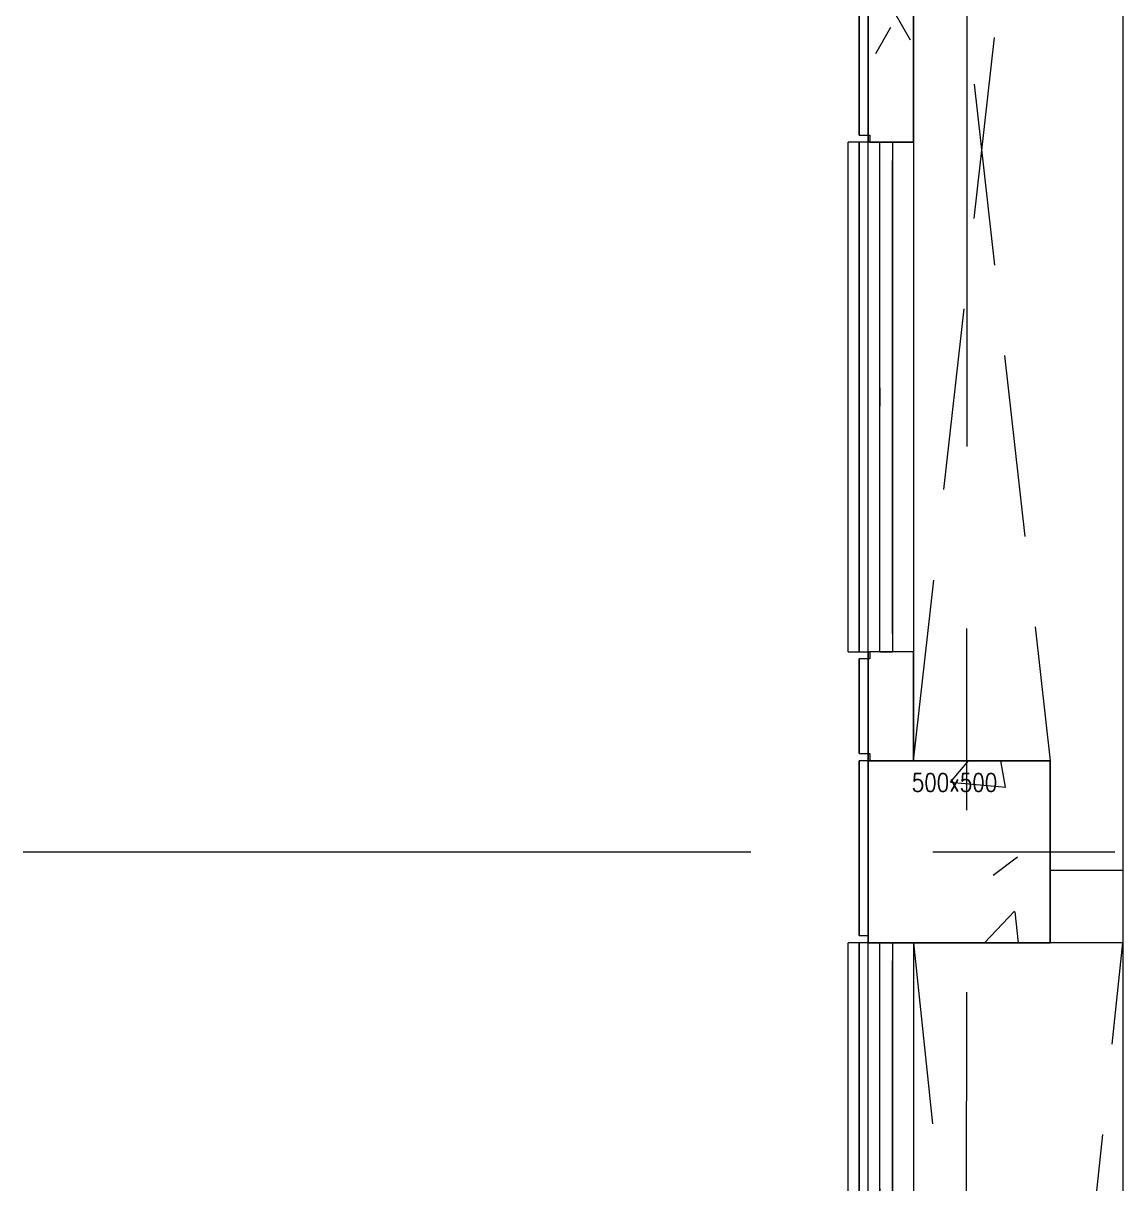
# Model space of a CAD drawing. Header units: millimetres. Extents: x -47219 to 440296, y -79832 to 7189.
# Drawn here: x -10140 to -7118, y -47337 to -44147 of the extents above; entities that cross this region are included whole.
import ezdxf

# ---------------------------------------------------------------- set-up
doc = ezdxf.new("R2010")
doc.units = ezdxf.units.MM
for name, pattern in [('BLK_2 - 3RD STOREY  LOWER ROOF PLAN-archi clean_25 SEPT 2024$0$1599_DB_A_BLK2_HQ_R21-3RD STOREY 230517$0$IDA - Hidden 2-1', [750, 500, -250]), ('BLK_2 - 3RD STOREY  LOWER ROOF PLAN-archi clean_25 SEPT 2024$0$IDA - Grid Line', [3500, 2000, -500, 500, -500]), ('BLK_2 - 3RD STOREY  LOWER ROOF PLAN-archi clean_25 SEPT 2024$0$IDA - Hidden 2-1', [750, 500, -250])]:
    doc.linetypes.add(name, pattern=pattern)
for name, color, linetype, lineweight in [('BLK_2 - 3RD STOREY  LOWER ROOF PLAN-archi clean_25 SEPT 2024$0$1599_DB_A_BLK2_HQ_R21-3RD STOREY 230517$0$A-_DETA----_ED-4', 8, 'BLK_2 - 3RD STOREY  LOWER ROOF PLAN-archi clean_25 SEPT 2024$0$1599_DB_A_BLK2_HQ_R21-3RD STOREY 230517$0$IDA - Hidden 2-1', 9), ('BLK_2 - 3RD STOREY  LOWER ROOF PLAN-archi clean_25 SEPT 2024$0$1599_DB_A_BLK2_HQ_R21-3RD STOREY 230517$0$A-_GENM----_M', 8, 'Continuous', 9), ('BLK_2 - 3RD STOREY  LOWER ROOF PLAN-archi clean_25 SEPT 2024$0$1599_DB_A_BLK2_HQ_R21-3RD STOREY 230517$0$A-_WALL----_H-1', 8, 'Continuous', 9), ('BLK_2 - 3RD STOREY  LOWER ROOF PLAN-archi clean_25 SEPT 2024$0$1599_DB_A_BLK2_HQ_R21-3RD STOREY 230517$0$A-_WIND----_E', 8, 'Continuous', 9), ('BLK_2 - 3RD STOREY  LOWER ROOF PLAN-archi clean_25 SEPT 2024$0$1599_DB_A_BLK2_HQ_R21-3RD STOREY 230517$0$S-_COLN----_E', 8, 'Continuous', 9), ('BLK_2 - 3RD STOREY  LOWER ROOF PLAN-archi clean_25 SEPT 2024$0$1599_DB_A_BLK2_HQ_R21-3RD STOREY 230517$0$S-_COLN----_E-1', 8, 'Continuous', 25), ('BLK_2 - 3RD STOREY  LOWER ROOF PLAN-archi clean_25 SEPT 2024$0$A-_DETA----_ED-3', 8, 'BLK_2 - 3RD STOREY  LOWER ROOF PLAN-archi clean_25 SEPT 2024$0$IDA - Hidden 2-1', 9), ('BLK_2 - 3RD STOREY  LOWER ROOF PLAN-archi clean_25 SEPT 2024$0$A-_GENM----_M', 8, 'Continuous', 9), ('BLK_2 - 3RD STOREY  LOWER ROOF PLAN-archi clean_25 SEPT 2024$0$A-_HANR----_E3', 8, 'Continuous', 9), ('BLK_2 - 3RD STOREY  LOWER ROOF PLAN-archi clean_25 SEPT 2024$0$A-_WALL----_E', 8, 'Continuous', 9), ('BLK_2 - 3RD STOREY  LOWER ROOF PLAN-archi clean_25 SEPT 2024$0$A-_WIND----_E', 8, 'Continuous', 9), ('BLK_2 - 3RD STOREY  LOWER ROOF PLAN-archi clean_25 SEPT 2024$0$S-_ANOTGRID_E-1', 8, 'BLK_2 - 3RD STOREY  LOWER ROOF PLAN-archi clean_25 SEPT 2024$0$IDA - Grid Line', 9), ('BLK_2 - 3RD STOREY  LOWER ROOF PLAN-archi clean_25 SEPT 2024$0$S-_COLN----_E-1', 8, 'Continuous', 9), ('BLK_2 - 3RD STOREY  LOWER ROOF PLAN-archi clean_25 SEPT 2024$0$S-_COLN----_E-2', 8, 'Continuous', 25), ('M-_SPRKPIEX_E-', 1, 'Continuous', 30), ('NW_BEAM AND COLUMN', 134, 'Continuous', 5), ('S-_LINE----_N-', 140, 'Continuous', 18), ('S-TEXT', 140, 'Continuous', 18)]:
    doc.layers.add(name, color=color, linetype=linetype, lineweight=lineweight)
doc.styles.add('RomanS_3', font='romans__.ttf', dxfattribs={"width": 0.8, "height": 50})
pattern_1 = [(0, (-131307.08, -42727.71), (1016, 254), [83.82, -678.18, 83.82, -678.18, -4064]), (0, (-131307.08, -42727.71), (1016, 254), [-1524, 83.82, -1440.18, 83.82, -678.18, -1778]), (0, (-131307.08, -42727.71), (1016, 254), [-3810, 83.82, -424.18, 83.82, -1186.18]), (120, (-130926.08, -42600.71), (-727.9705, 752.8818), [83.82, -678.18, 83.82, -678.18, -4064]), (120, (-130926.08, -42600.71), (-727.9705, 752.8818), [-1524, 83.82, -1440.18, 83.82, -678.18, -1778]), (120, (-130926.08, -42600.71), (-727.9705, 752.8818), [-3810, 83.82, -424.18, 83.82, -1186.18]), (240, (-130799.08, -42092.71), (-288.0295, -1006.8818), [83.82, -678.18, 83.82, -678.18, -4064]), (240, (-130799.08, -42092.71), (-288.0295, -1006.8818), [-1524, 83.82, -1440.18, 83.82, -678.18, -1778]), (240, (-130799.08, -42092.71), (-288.0295, -1006.8818), [-3810, 83.82, -424.18, 83.82, -1186.18])]

# ---------------------------------------------------------------- blocks, each defined once
blk = doc.blocks.new('3rd Structure')
at = {"layer": 'NW_BEAM AND COLUMN', "color": 8}
for p, q in [((-36250, -79450), (-36250, 250)), ((-36250, -79450), (-36250, 250)), ((-35750, -50150), (-36250, -50150)), ((-36250, -50150), (-36250, -50650)), ((-36250, -50150), (-35750, -50150)), ((-36250, -50650), (-36250, -50150)), ((-35750, -50650), (-35750, -50150)), ((-35750, -50150), (-35750, -50650)), ((-36250, -50650), (-35750, -50650)), ((-35750, -50650), (-36250, -50650))]:
    blk.add_line(p, q, dxfattribs=at)
at = {"layer": 'S-TEXT', "color": 8, "insert": (-36130, -50234.4), "char_height": 50, "width": 313.287, "attachment_point": 7, "line_spacing_factor": 0.983083, "style": 'RomanS_3'}
blk.add_mtext('500x500', dxfattribs=at)
blk = doc.blocks.new('BLK_2 - 3RD STOREY  LOWER ROOF PLAN-archi clean_25 SEPT 2024$0$1599_DB_A_BLK2_HQ_R21-3RD STOREY 230517$0$IDA - 2D Void - Line Type_IDA - Hidden 2-1-3122175-LINKVIEW_BLK2_3RD STOREY')
at = {"layer": 'BLK_2 - 3RD STOREY  LOWER ROOF PLAN-archi clean_25 SEPT 2024$0$1599_DB_A_BLK2_HQ_R21-3RD STOREY 230517$0$A-_DETA----_ED-4'}
for p, q in [((3350, -375), (0, 0)), ((0, -375), (3350, 0))]:
    blk.add_line(p, q, dxfattribs=at)
blk = doc.blocks.new('BLK_2 - 3RD STOREY  LOWER ROOF PLAN-archi clean_25 SEPT 2024$0$1599_DB_A_BLK2_HQ_R21-3RD STOREY 230517$0$IDA - 2D Void - Line Type_IDA - Hidden 2-1-3668422-LINKVIEW_BLK2_3RD STOREY')
at = {"layer": 'BLK_2 - 3RD STOREY  LOWER ROOF PLAN-archi clean_25 SEPT 2024$0$1599_DB_A_BLK2_HQ_R21-3RD STOREY 230517$0$A-_DETA----_ED-4'}
for p, q in [((5500, -575), (0, 0)), ((0, -575), (5500, 0))]:
    blk.add_line(p, q, dxfattribs=at)
blk = doc.blocks.new('BLK_2 - 3RD STOREY  LOWER ROOF PLAN-archi clean_25 SEPT 2024$0$1599_DB_A_BLK2_HQ_R21-3RD STOREY 230517$0$IDA - Rectangle Column - 500W X 500D-3567643-LINKVIEW_BLK2_3RD STOREY')
at = {"layer": 'BLK_2 - 3RD STOREY  LOWER ROOF PLAN-archi clean_25 SEPT 2024$0$1599_DB_A_BLK2_HQ_R21-3RD STOREY 230517$0$S-_COLN----_E'}
h = blk.add_hatch(dxfattribs=at)
h.set_pattern_fill('FP_6', color=256, style=0, pattern_type=2)
h.set_pattern_definition([(50, (7579.3, 46424.7), (1821.84, -159.39), [190.5, -2095.5]), (355, (7579.3, 46424.7), (-352.43, 1910.57), [152.4, -1676.4]), (100.451, (7731.1, 46411.4), (1469.426, 1751.166), [161.9, -1780.9]), (46.184, (7579.3, 46932.7), (2710.79, -420.43), [285.75, -3143.25]), (96.636, (7805.2, 46897.6), (2374.03, 2474.28), [242.85, -2671.35]), (351.184, (7579.3, 46932.7), (2374.05, 2474.25), [228.6, -2514.6]), (21, (7833.3, 46805.7), (1516.143, -1022.65), [190.5, -2095.5]), (326, (7833.3, 46805.7), (618.02, 1841.88), [152.4, -1676.4]), (71.451, (7959.6, 46720.4), (2134.17, 819.21), [161.9, -1780.9]), (37.5, (7579.3, 46424.66), (30.886, 845.55), [83.82, -1572.26, 83.82, -1617.98, -1682.75]), (37.5, (7579.3, 46424.66), (30.886, 845.55), [-3357.88, 83.82, -1598.93]), (7.5, (7579.3, 46424.7), (668.197, 1001.806), [83.82, -886.46, 83.82, -1534.16, -641.35]), (7.5, (7579.3, 46424.7), (668.197, 1001.806), [-2588.26, 83.82, -557.53]), (327.5, (7012.9, 46424.66), (1355.909, -57.29), [83.82, -551.18, 83.82, -1897.38, -2628.9]), (327.5, (7012.9, 46424.66), (1355.909, -57.29), [-2616.2, 83.82, -2545.08]), (317.5, (6758.9, 46424.7), (1481.293, 254.266), [83.82, -741.68, 83.82, -1231.9, -1866.9]), (317.5, (6758.9, 46424.7), (1481.293, 254.266), [-2141.22, 83.82, -1783.08])])
h.paths.add_polyline_path([(250, -250), (250, 250), (-250, 250), (-250, -250), (216.2, -250)], flags=0)
at = {"layer": 'BLK_2 - 3RD STOREY  LOWER ROOF PLAN-archi clean_25 SEPT 2024$0$1599_DB_A_BLK2_HQ_R21-3RD STOREY 230517$0$S-_COLN----_E-1'}
for p, q in [((250, 250), (-250, 250)), ((-250, 250), (-250, -250)), ((250, -250), (250, 250)), ((-250, -250), (-217.7, -250)), ((-182.7, -250), (250, -250))]:
    blk.add_line(p, q, dxfattribs=at)
blk = doc.blocks.new('BLK_2 - 3RD STOREY  LOWER ROOF PLAN-archi clean_25 SEPT 2024$0$1599_DB_A_BLK2_HQ_R21-3RD STOREY 230517$0$IDA - Casement w Top Hung - 2 Panels - 1400L X 1500H - B2-AW02-3663579-LINKVIEW_BLK2_3RD STOREY')
at = {"layer": 'BLK_2 - 3RD STOREY  LOWER ROOF PLAN-archi clean_25 SEPT 2024$0$1599_DB_A_BLK2_HQ_R21-3RD STOREY 230517$0$A-_WIND----_E'}
for p, q in [((-700, 17.5), (700, 17.5)), ((-700, 17.5), (-700, -17.5)), ((700, 17.5), (700, -17.5)), ((700, -17.5), (-700, -17.5))]:
    blk.add_line(p, q, dxfattribs=at)
blk = doc.blocks.new('BLK_2 - 3RD STOREY  LOWER ROOF PLAN-archi clean_25 SEPT 2024$0$1599_DB_A_BLK2_HQ_R21-3RD STOREY 230517$0$Wall Motif - Type 1-3662952-LINKVIEW_BLK2_3RD STOREY')
at = {"layer": 'BLK_2 - 3RD STOREY  LOWER ROOF PLAN-archi clean_25 SEPT 2024$0$1599_DB_A_BLK2_HQ_R21-3RD STOREY 230517$0$A-_GENM----_M'}
for p, q in [((-575, 105), (825, 105)), ((-575, 105), (-575, 75)), ((825, 75), (825, 105)), ((825, 75), (-575, 75))]:
    blk.add_line(p, q, dxfattribs=at)
blk = doc.blocks.new('BLK_2 - 3RD STOREY  LOWER ROOF PLAN-archi clean_25 SEPT 2024$0$IDA - Casement w Top Hung - 2 Panels - 1400L X 1500H - B2-AW02-V3-BLK 2 3RD STOREY PLAN')
at = {"layer": 'BLK_2 - 3RD STOREY  LOWER ROOF PLAN-archi clean_25 SEPT 2024$0$A-_WIND----_E'}
for p, q in [((-700, 17.5), (700, 17.5)), ((-700, 17.5), (-700, -17.5)), ((-650, 17.5), (-615, 17.5)), ((-650, 17.5), (-25, 17.5)), ((-650, 17.5), (650, 17.5)), ((-650, 17.5), (650, 17.5)), ((-615, 17.5), (-35, 17.5)), ((-615, 17.5), (-60, 17.5)), ((-35, 17.5), (0, 17.5)), ((25, 17.5), (-24.9, 17.5)), ((0, 17.5), (35, 17.5)), ((25, 17.5), (650, 17.5)), ((35, 17.5), (615, 17.5)), ((60, 17.5), (615, 17.5)), ((615, 17.5), (650, 17.5)), ((700, 17.5), (700, -17.5)), ((700, -17.5), (-700, -17.5)), ((-615, -17.5), (-650, -17.5)), ((-25, -17.5), (-650, -17.5)), ((650, -17.5), (-650, -17.5)), ((-650, -17.5), (650, -17.5)), ((-35, -17.5), (-615, -17.5)), ((-60, -17.5), (-615, -17.5)), ((0, -17.5), (-35, -17.5)), ((25, -17.5), (-24.9, -17.5)), ((35, -17.5), (0, -17.5)), ((650, -17.5), (25, -17.5)), ((615, -17.5), (35, -17.5)), ((615, -17.5), (60, -17.5)), ((650, -17.5), (615, -17.5))]:
    blk.add_line(p, q, dxfattribs=at)
blk = doc.blocks.new('BLK_2 - 3RD STOREY  LOWER ROOF PLAN-archi clean_25 SEPT 2024$0$Wall Motif - Type 1-V9-BLK 2 3RD STOREY PLAN')
at = {"layer": 'BLK_2 - 3RD STOREY  LOWER ROOF PLAN-archi clean_25 SEPT 2024$0$A-_GENM----_M'}
for p, q in [((-575, 105), (825, 105)), ((-575, 105), (-575, 75)), ((-525, 105), (81.1, 105)), ((-481.1, 105), (125, 105)), ((-481.1, 105), (731.1, 105)), ((125, 105), (731.1, 105)), ((168.9, 105), (775, 105)), ((825, 75), (825, 105)), ((825, 75), (-575, 75)), ((81.1, 75), (-525, 75)), ((125, 75), (-481.1, 75)), ((731.1, 75), (-481.1, 75)), ((731.1, 75), (125, 75)), ((775, 75), (168.9, 75))]:
    blk.add_line(p, q, dxfattribs=at)
blk = doc.blocks.new('BLK_2 - 3RD STOREY  LOWER ROOF PLAN-archi clean_25 SEPT 2024$0$Wall Motif - Type 1-3662952-BLK 2 3RD STOREY PLAN')
at = {"layer": 'BLK_2 - 3RD STOREY  LOWER ROOF PLAN-archi clean_25 SEPT 2024$0$A-_GENM----_M'}
for p, q in [((-575, 105), (825, 105)), ((-575, 105), (-575, 75)), ((-525, 105), (81.1, 105)), ((-481.1, 105), (125, 105)), ((-481.1, 105), (731.1, 105)), ((125, 105), (731.1, 105)), ((168.9, 105), (775, 105)), ((825, 75), (825, 105)), ((825, 75), (-575, 75)), ((81.1, 75), (-525, 75)), ((125, 75), (-481.1, 75)), ((731.1, 75), (-481.1, 75)), ((731.1, 75), (125, 75)), ((775, 75), (168.9, 75))]:
    blk.add_line(p, q, dxfattribs=at)
blk = doc.blocks.new('BLK_2 - 3RD STOREY  LOWER ROOF PLAN-archi clean_25 SEPT 2024$0$IDA - Casement w Top Hung - 2 Panels - 1400L X 1500H - B2-AW02-V1-BLK 2 3RD STOREY PLAN')
at = {"layer": 'BLK_2 - 3RD STOREY  LOWER ROOF PLAN-archi clean_25 SEPT 2024$0$A-_WIND----_E'}
for p, q in [((-700, 17.5), (700, 17.5)), ((-700, 17.5), (-700, -17.5)), ((-650, 17.5), (-615, 17.5)), ((-650, 17.5), (-25, 17.5)), ((-650, 17.5), (650, 17.5)), ((-650, 17.5), (650, 17.5)), ((-615, 17.5), (-35, 17.5)), ((-615, 17.5), (-60, 17.5)), ((-35, 17.5), (0, 17.5)), ((25, 17.5), (-24.9, 17.5)), ((0, 17.5), (35, 17.5)), ((25, 17.5), (650, 17.5)), ((35, 17.5), (615, 17.5)), ((60, 17.5), (615, 17.5)), ((615, 17.5), (650, 17.5)), ((700, 17.5), (700, -17.5)), ((700, -17.5), (-700, -17.5)), ((-615, -17.5), (-650, -17.5)), ((-25, -17.5), (-650, -17.5)), ((650, -17.5), (-650, -17.5)), ((-650, -17.5), (650, -17.5)), ((-35, -17.5), (-615, -17.5)), ((-60, -17.5), (-615, -17.5)), ((0, -17.5), (-35, -17.5)), ((25, -17.5), (-24.9, -17.5)), ((35, -17.5), (0, -17.5)), ((650, -17.5), (25, -17.5)), ((615, -17.5), (35, -17.5)), ((615, -17.5), (60, -17.5)), ((650, -17.5), (615, -17.5))]:
    blk.add_line(p, q, dxfattribs=at)
blk = doc.blocks.new('BLK_2 - 3RD STOREY  LOWER ROOF PLAN-archi clean_25 SEPT 2024$0$Railing - Railing-3164338-BLK 2 3RD STOREY PLAN')
at = {"layer": 'BLK_2 - 3RD STOREY  LOWER ROOF PLAN-archi clean_25 SEPT 2024$0$A-_HANR----_E3'}
for p, q in [((-7129.3, -42824.7), (-7129.3, -46874.7)), ((-7129.3, -46874.7), (-7129.3, -47849.7))]:
    blk.add_line(p, q, dxfattribs=at)
blk = doc.blocks.new('BLK_2 - 3RD STOREY  LOWER ROOF PLAN-archi clean_25 SEPT 2024$0$IDA - Rectangle Column - 500W X 500D-3567643-BLK 2 3RD STOREY PLAN')
at = {"layer": 'BLK_2 - 3RD STOREY  LOWER ROOF PLAN-archi clean_25 SEPT 2024$0$S-_COLN----_E-1'}
h = blk.add_hatch(dxfattribs=at)
h.set_pattern_fill('FP_5', color=256, style=0, pattern_type=2)
h.set_pattern_definition([(50, (138886.4, 89152.4), (1821.84, -159.391), [190.5, -2095.5]), (355, (138886.4, 89152.4), (-352.428, 1910.567), [152.4, -1676.4]), (100.451, (139038.2, 89139.1), (1469.426, 1751.166), [161.9, -1780.9]), (46.184, (138886.4, 89660.4), (2710.79, -420.428), [285.75, -3143.25]), (96.636, (139112.3, 89625.3), (2374.026, 2474.276), [242.85, -2671.35]), (351.184, (138886.4, 89660.4), (2374.05, 2474.253), [228.6, -2514.6]), (21, (139140.4, 89533.4), (1516.144, -1022.652), [190.5, -2095.5]), (326, (139140.4, 89533.4), (618.02, 1841.88), [152.4, -1676.4]), (71.451, (139266.7, 89448.2), (2134.171, 819.212), [161.9, -1780.9]), (37.5, (138886.4, 89152.4), (30.886, 845.5504), [83.82, -1572.26, 83.82, -1617.98, -1682.75]), (37.5, (138886.4, 89152.4), (30.886, 845.5504), [-3357.88, 83.82, -1598.93]), (7.5, (138886.4, 89152.4), (668.1966, 1001.8057), [83.82, -886.46, 83.82, -1534.16, -641.35]), (7.5, (138886.4, 89152.4), (668.1966, 1001.8057), [-2588.26, 83.82, -557.53]), (327.5, (138319.95, 89152.4), (1355.9093, -57.2896), [83.82, -551.18, 83.82, -1897.38, -2628.9]), (327.5, (138319.95, 89152.4), (1355.9093, -57.2896), [-2616.2, 83.82, -2545.08]), (317.5, (138066, 89152.4), (1481.293, 254.266), [83.82, -741.68, 83.82, -1231.9, -1866.9]), (317.5, (138066, 89152.4), (1481.293, 254.266), [-2141.22, 83.82, -1783.08])])
h.paths.add_polyline_path([(250, -250), (250, 250), (-250, 250), (-250, -250), (240.5, -250)])
at = {"layer": 'BLK_2 - 3RD STOREY  LOWER ROOF PLAN-archi clean_25 SEPT 2024$0$S-_COLN----_E-2'}
for p, q in [((250, 250), (-250, 250)), ((-250, 250), (-250, -250)), ((250, -250), (250, 250)), ((-250, -250), (250, -250))]:
    blk.add_line(p, q, dxfattribs=at)
blk = doc.blocks.new('BLK_2 - 3RD STOREY  LOWER ROOF PLAN-archi clean_25 SEPT 2024$0$IDA - 2D Void - Line Type_IDA - Hidden 2-1-3668422-BLK 2 3RD STOREY PLAN')
at = {"layer": 'BLK_2 - 3RD STOREY  LOWER ROOF PLAN-archi clean_25 SEPT 2024$0$A-_DETA----_ED-3'}
for p, q in [((5500, -575), (0, 0)), ((0, -575), (5500, 0))]:
    blk.add_line(p, q, dxfattribs=at)
blk = doc.blocks.new('BLK_2 - 3RD STOREY  LOWER ROOF PLAN-archi clean_25 SEPT 2024$0$IDA - 2D Void - Line Type_IDA - Hidden 2-1-3122175-BLK 2 3RD STOREY PLAN')
at = {"layer": 'BLK_2 - 3RD STOREY  LOWER ROOF PLAN-archi clean_25 SEPT 2024$0$A-_DETA----_ED-3'}
for p, q in [((3350, -375), (0, 0)), ((0, -375), (3350, 0))]:
    blk.add_line(p, q, dxfattribs=at)
blk = doc.blocks.new('BLK_2 - 3RD STOREY  LOWER ROOF PLAN-archi clean_25 SEPT 2024')
at = {"layer": 'BLK_2 - 3RD STOREY  LOWER ROOF PLAN-archi clean_25 SEPT 2024$0$1599_DB_A_BLK2_HQ_R21-3RD STOREY 230517$0$A-_WALL----_H-1'}
h = blk.add_hatch(dxfattribs=at)
h.set_pattern_fill('FP_2', color=256, style=0, pattern_type=2)
h.set_pattern_definition(pattern_1)
h.paths.add_polyline_path([(-139104.1, -88902.4), (-139011.4, -88902.4), (-139011.4, -88602.4), (-139131.4, -88602.4), (-139131.4, -88622.4), (-139136.4, -88622.4), (-139136.4, -88882.4), (-139131.4, -88882.4), (-139131.4, -88902.4), (-139121.2, -88902.4)], flags=0)
at = {"layer": 'BLK_2 - 3RD STOREY  LOWER ROOF PLAN-archi clean_25 SEPT 2024$0$A-_WALL----_E'}
h = blk.add_hatch(dxfattribs=at)
h.set_pattern_fill('FP_2', color=256, style=0, pattern_type=2)
h.set_pattern_definition(pattern_1)
h.paths.add_polyline_path([(-139104.1, -87202.4), (-139011.4, -87202.4), (-139011.4, -85352.4), (-139136.4, -85352.4), (-139136.4, -85735.7), (-139131.4, -85735.7), (-139131.4, -85755.7), (-139136.4, -85755.7), (-139136.4, -87182.4), (-139131.4, -87182.4), (-139131.4, -87202.4)], flags=0)
h = blk.add_hatch(dxfattribs=at)
h.set_pattern_fill('FP_2', color=256, style=0, pattern_type=2)
h.set_pattern_definition([(0, (0, 0), (1016, 254), [83.82, -678.18, 83.82, -678.18, -4064]), (0, (0, 0), (1016, 254), [-1524, 83.82, -1440.18, 83.82, -678.18, -1778]), (0, (0, 0), (1016, 254), [-3810, 83.82, -424.18, 83.82, -1186.18]), (120, (381, 127), (-727.97045, 752.8818), [83.82, -678.18, 83.82, -678.18, -4064]), (120, (381, 127), (-727.97045, 752.8818), [-1524, 83.82, -1440.18, 83.82, -678.18, -1778]), (120, (381, 127), (-727.97045, 752.8818), [-3810, 83.82, -424.18, 83.82, -1186.18]), (240, (508, 635), (-288.02955, -1006.8818), [83.82, -678.18, 83.82, -678.18, -4064]), (240, (508, 635), (-288.02955, -1006.8818), [-1524, 83.82, -1440.18, 83.82, -678.18, -1778]), (240, (508, 635), (-288.02955, -1006.8818), [-3810, 83.82, -424.18, 83.82, -1186.18])])
h.paths.add_polyline_path([(-139131.4, -94702.4), (-139011.4, -94702.4), (-139011.4, -94335.7), (-139131.4, -94335.7), (-139131.4, -94355.7), (-139136.4, -94355.7), (-139136.4, -94682.4), (-139131.4, -94682.4)])
h.paths.add_polyline_path([(-139131.4, -92935.7), (-139011.4, -92935.7), (-139011.4, -92569), (-139131.4, -92569), (-139131.4, -92589), (-139136.4, -92589), (-139136.4, -92915.7), (-139131.4, -92915.7)])
h.paths.add_polyline_path([(-139131.4, -91169), (-139011.4, -91168), (-139011.4, -90802.4), (-139131.4, -90802.4), (-139131.4, -90822.4), (-139136.4, -90822.4), (-139136.4, -91149), (-139131.4, -91149), (-139131.4, -91168)])
h.paths.add_polyline_path([(-139104.1, -88902.4), (-139011.4, -88902.4), (-139011.4, -88602.4), (-139131.4, -88602.4), (-139131.4, -88622.4), (-139136.4, -88622.4), (-139136.4, -88882.4), (-139131.4, -88882.4), (-139131.4, -88902.4)])
h.paths.add_polyline_path([(-139069.1, -87202.4), (-139011.4, -87202.4), (-139011.4, -85352.4), (-139136.4, -85352.4), (-139136.4, -85735.7), (-139131.4, -85735.7), (-139131.4, -85755.7), (-139136.4, -85755.7), (-139136.4, -87182.4), (-139131.4, -87182.4), (-139131.4, -87202.4), (-139104.1, -87202.4)])
for p, q in [((-139011.4, -85352.4), (-139011.4, -88902.4)), ((-139011.4, -87202.4), (-139011.4, -85552.4)), ((-139011.4, -87202.4), (-139011.4, -85552.4)), ((-139161.4, -85755.7), (-139161.4, -87182.4)), ((-139161.4, -87182.4), (-139161.4, -85755.7)), ((-139161.4, -85755.7), (-139161.4, -87182.4)), ((-139136.4, -85755.7), (-139136.4, -87182.4)), ((-139136.4, -85755.7), (-139136.4, -87182.4)), ((-139161.4, -87182.4), (-139131.4, -87182.4)), ((-139161.4, -87182.4), (-139131.4, -87182.4)), ((-139161.4, -87182.4), (-139131.4, -87182.4)), ((-139161.4, -88602.4), (-139161.4, -87202.4)), ((-139131.4, -87202.4), (-139161.4, -87202.4)), ((-139161.4, -88602.4), (-139161.4, -87202.4)), ((-139161.4, -88602.4), (-139161.4, -87202.4)), ((-139131.4, -87202.4), (-139161.4, -87202.4)), ((-139131.4, -87202.4), (-139161.4, -87202.4)), ((-139131.4, -87202.4), (-139161.4, -87202.4)), ((-139161.4, -88602.4), (-139161.4, -87202.4)), ((-139136.4, -87182.4), (-139136.4, -87202.4)), ((-139136.4, -87182.4), (-139136.4, -87202.4)), ((-139131.4, -87182.4), (-139131.4, -87202.4)), ((-139131.4, -87182.4), (-139131.4, -87202.4)), ((-139131.4, -87182.4), (-139131.4, -87202.4)), ((-139131.4, -87202.4), (-139104.1, -87202.4)), ((-139131.4, -87202.4), (-139011.4, -87202.4)), ((-139011.4, -87202.4), (-139131.4, -87202.4)), ((-139069.1, -87202.4), (-139011.4, -87202.4)), ((-139011.4, -87202.4), (-139011.4, -88602.4)), ((-139011.4, -87202.4), (-139011.4, -88602.4)), ((-139011.4, -87202.4), (-139011.4, -88602.4)), ((-139161.4, -88602.4), (-139131.4, -88602.4)), ((-139161.4, -88602.4), (-139131.4, -88602.4)), ((-139161.4, -88602.4), (-139131.4, -88602.4)), ((-139161.4, -88602.4), (-139131.4, -88602.4)), ((-139136.4, -88602.4), (-139136.4, -88622.4)), ((-139136.4, -88602.4), (-139136.4, -88622.4)), ((-139131.4, -88602.4), (-139131.4, -88622.4)), ((-139104.1, -88602.4), (-139131.4, -88602.4)), ((-139131.4, -88602.4), (-139131.4, -88622.4)), ((-139011.4, -88602.4), (-139131.4, -88602.4)), ((-139131.4, -88602.4), (-139131.4, -88622.4)), ((-139011.4, -88602.4), (-139131.4, -88602.4)), ((-139011.4, -88602.4), (-139069.1, -88602.4)), ((-139011.4, -88902.4), (-139011.4, -88602.4)), ((-139011.4, -88902.4), (-139011.4, -88602.4)), ((-139161.4, -88622.4), (-139161.4, -88882.4)), ((-139131.4, -88622.4), (-139161.4, -88622.4)), ((-139161.4, -88882.4), (-139161.4, -88622.4)), ((-139131.4, -88622.4), (-139161.4, -88622.4)), ((-139131.4, -88622.4), (-139161.4, -88622.4)), ((-139161.4, -88622.4), (-139161.4, -88882.4)), ((-139136.4, -88622.4), (-139136.4, -88882.4)), ((-139136.4, -88622.4), (-139136.4, -88882.4)), ((-139161.4, -88882.4), (-139131.4, -88882.4)), ((-139161.4, -88882.4), (-139131.4, -88882.4)), ((-139161.4, -88882.4), (-139131.4, -88882.4)), ((-139136.4, -88882.4), (-139136.4, -88902.4)), ((-139136.4, -88882.4), (-139136.4, -88902.4)), ((-139131.4, -88882.4), (-139131.4, -88902.4)), ((-139131.4, -88882.4), (-139131.4, -88902.4)), ((-139131.4, -88882.4), (-139131.4, -88902.4)), ((-139161.4, -88902.4), (-139161.4, -89382.4)), ((-139136.4, -88902.4), (-139161.4, -88902.4)), ((-139161.4, -89382.4), (-139161.4, -88902.4)), ((-139131.4, -88902.4), (-139161.4, -88902.4)), ((-139131.4, -88902.4), (-139161.4, -88902.4)), ((-139161.4, -88902.4), (-139161.4, -89382.4)), ((-139136.4, -88902.4), (-139136.4, -89382.4)), ((-138636.4, -89202.4), (-138436.4, -89202.4)), ((-138636.4, -89202.4), (-138436.4, -89202.4)), ((-138636.4, -89402.4), (-138636.4, -89202.4)), ((-139161.4, -89382.4), (-139136.4, -89382.4)), ((-139161.4, -89382.4), (-139136.4, -89382.4)), ((-139161.4, -89382.4), (-139136.4, -89382.4)), ((-139161.4, -90802.4), (-139161.4, -89402.4)), ((-139136.4, -89402.4), (-139161.4, -89402.4)), ((-139131.4, -89402.4), (-139161.4, -89402.4)), ((-139161.4, -90802.4), (-139161.4, -89402.4)), ((-139136.4, -89382.4), (-139136.4, -89402.4)), ((-139131.4, -89402.4), (-139011.4, -89402.4)), ((-139011.4, -89402.4), (-139131.4, -89402.4)), ((-139011.4, -89402.4), (-139011.4, -90802.4)), ((-139011.4, -89402.4), (-139011.4, -90802.4)), ((-138436.4, -89402.4), (-138636.4, -89402.4)), ((-138436.4, -89402.4), (-138636.4, -89402.4))]:
    blk.add_line(p, q, dxfattribs=at)
at = {"layer": 'BLK_2 - 3RD STOREY  LOWER ROOF PLAN-archi clean_25 SEPT 2024$0$S-_ANOTGRID_E-1'}
for p, q in [((-138834.4, -37038.2), (-138886.4, -122559.3)), ((-141458.5, -89152.4), (-96554.5, -89152.4))]:
    blk.add_line(p, q, dxfattribs=at)
at = {"layer": 'BLK_2 - 3RD STOREY  LOWER ROOF PLAN-archi clean_25 SEPT 2024$0$A-_WALL----_E'}
for name, p, rotation in [('BLK_2 - 3RD STOREY  LOWER ROOF PLAN-archi clean_25 SEPT 2024$0$1599_DB_A_BLK2_HQ_R21-3RD STOREY 230517$0$IDA - 2D Void - Line Type_IDA - Hidden 2-1-3122175-LINKVIEW_BLK2_3RD STOREY', (-138636.4, -85552.4), 270), ('BLK_2 - 3RD STOREY  LOWER ROOF PLAN-archi clean_25 SEPT 2024$0$IDA - 2D Void - Line Type_IDA - Hidden 2-1-3122175-BLK 2 3RD STOREY PLAN', (-138636.4, -85552.4), 270), ('BLK_2 - 3RD STOREY  LOWER ROOF PLAN-archi clean_25 SEPT 2024$0$1599_DB_A_BLK2_HQ_R21-3RD STOREY 230517$0$Wall Motif - Type 1-3662952-LINKVIEW_BLK2_3RD STOREY', (-139086.4, -88027.4), 90), ('BLK_2 - 3RD STOREY  LOWER ROOF PLAN-archi clean_25 SEPT 2024$0$Wall Motif - Type 1-3662952-BLK 2 3RD STOREY PLAN', (-139086.4, -88027.4), 90), ('BLK_2 - 3RD STOREY  LOWER ROOF PLAN-archi clean_25 SEPT 2024$0$1599_DB_A_BLK2_HQ_R21-3RD STOREY 230517$0$IDA - Casement w Top Hung - 2 Panels - 1400L X 1500H - B2-AW02-3663579-LINKVIEW_BLK2_3RD STOREY', (-139086.6, -87902.4), 90), ('BLK_2 - 3RD STOREY  LOWER ROOF PLAN-archi clean_25 SEPT 2024$0$IDA - Casement w Top Hung - 2 Panels - 1400L X 1500H - B2-AW02-V1-BLK 2 3RD STOREY PLAN', (-139086.6, -87902.4), 90), ('BLK_2 - 3RD STOREY  LOWER ROOF PLAN-archi clean_25 SEPT 2024$0$1599_DB_A_BLK2_HQ_R21-3RD STOREY 230517$0$Wall Motif - Type 1-3662952-LINKVIEW_BLK2_3RD STOREY', (-139086.4, -90227.4), 90), ('BLK_2 - 3RD STOREY  LOWER ROOF PLAN-archi clean_25 SEPT 2024$0$Wall Motif - Type 1-V9-BLK 2 3RD STOREY PLAN', (-139086.4, -90227.4), 90), ('BLK_2 - 3RD STOREY  LOWER ROOF PLAN-archi clean_25 SEPT 2024$0$1599_DB_A_BLK2_HQ_R21-3RD STOREY 230517$0$IDA - Casement w Top Hung - 2 Panels - 1400L X 1500H - B2-AW02-3663579-LINKVIEW_BLK2_3RD STOREY', (-139086.6, -90102.4), 90), ('BLK_2 - 3RD STOREY  LOWER ROOF PLAN-archi clean_25 SEPT 2024$0$IDA - Casement w Top Hung - 2 Panels - 1400L X 1500H - B2-AW02-V3-BLK 2 3RD STOREY PLAN', (-139086.6, -90102.4), 90), ('BLK_2 - 3RD STOREY  LOWER ROOF PLAN-archi clean_25 SEPT 2024$0$1599_DB_A_BLK2_HQ_R21-3RD STOREY 230517$0$IDA - 2D Void - Line Type_IDA - Hidden 2-1-3668422-LINKVIEW_BLK2_3RD STOREY', (-138436.4, -89402.4), 270), ('BLK_2 - 3RD STOREY  LOWER ROOF PLAN-archi clean_25 SEPT 2024$0$IDA - 2D Void - Line Type_IDA - Hidden 2-1-3668422-BLK 2 3RD STOREY PLAN', (-138436.4, -89402.4), 270)]:
    blk.add_blockref(name, p, dxfattribs=dict(at, rotation=rotation))
for name, p in [('BLK_2 - 3RD STOREY  LOWER ROOF PLAN-archi clean_25 SEPT 2024$0$Railing - Railing-3164338-BLK 2 3RD STOREY PLAN', (-131307.1, -42727.7)), ('BLK_2 - 3RD STOREY  LOWER ROOF PLAN-archi clean_25 SEPT 2024$0$1599_DB_A_BLK2_HQ_R21-3RD STOREY 230517$0$IDA - Rectangle Column - 500W X 500D-3567643-LINKVIEW_BLK2_3RD STOREY', (-138886.4, -89152.4)), ('BLK_2 - 3RD STOREY  LOWER ROOF PLAN-archi clean_25 SEPT 2024$0$IDA - Rectangle Column - 500W X 500D-3567643-BLK 2 3RD STOREY PLAN', (-138886.4, -89152.4))]:
    blk.add_blockref(name, p, dxfattribs=at)

msp = doc.modelspace()

# ---------------------------------------------------------------- block references
at = {"layer": 'M-_SPRKPIEX_E-'}
msp.add_blockref('BLK_2 - 3RD STOREY  LOWER ROOF PLAN-archi clean_25 SEPT 2024', (131318.5, 42727.7), dxfattribs=at)
at = {"layer": 'S-_LINE----_N-'}
msp.add_blockref('3rd Structure', (28432.1, 3975.3), dxfattribs=at)

doc.saveas('drawing.dxf')
